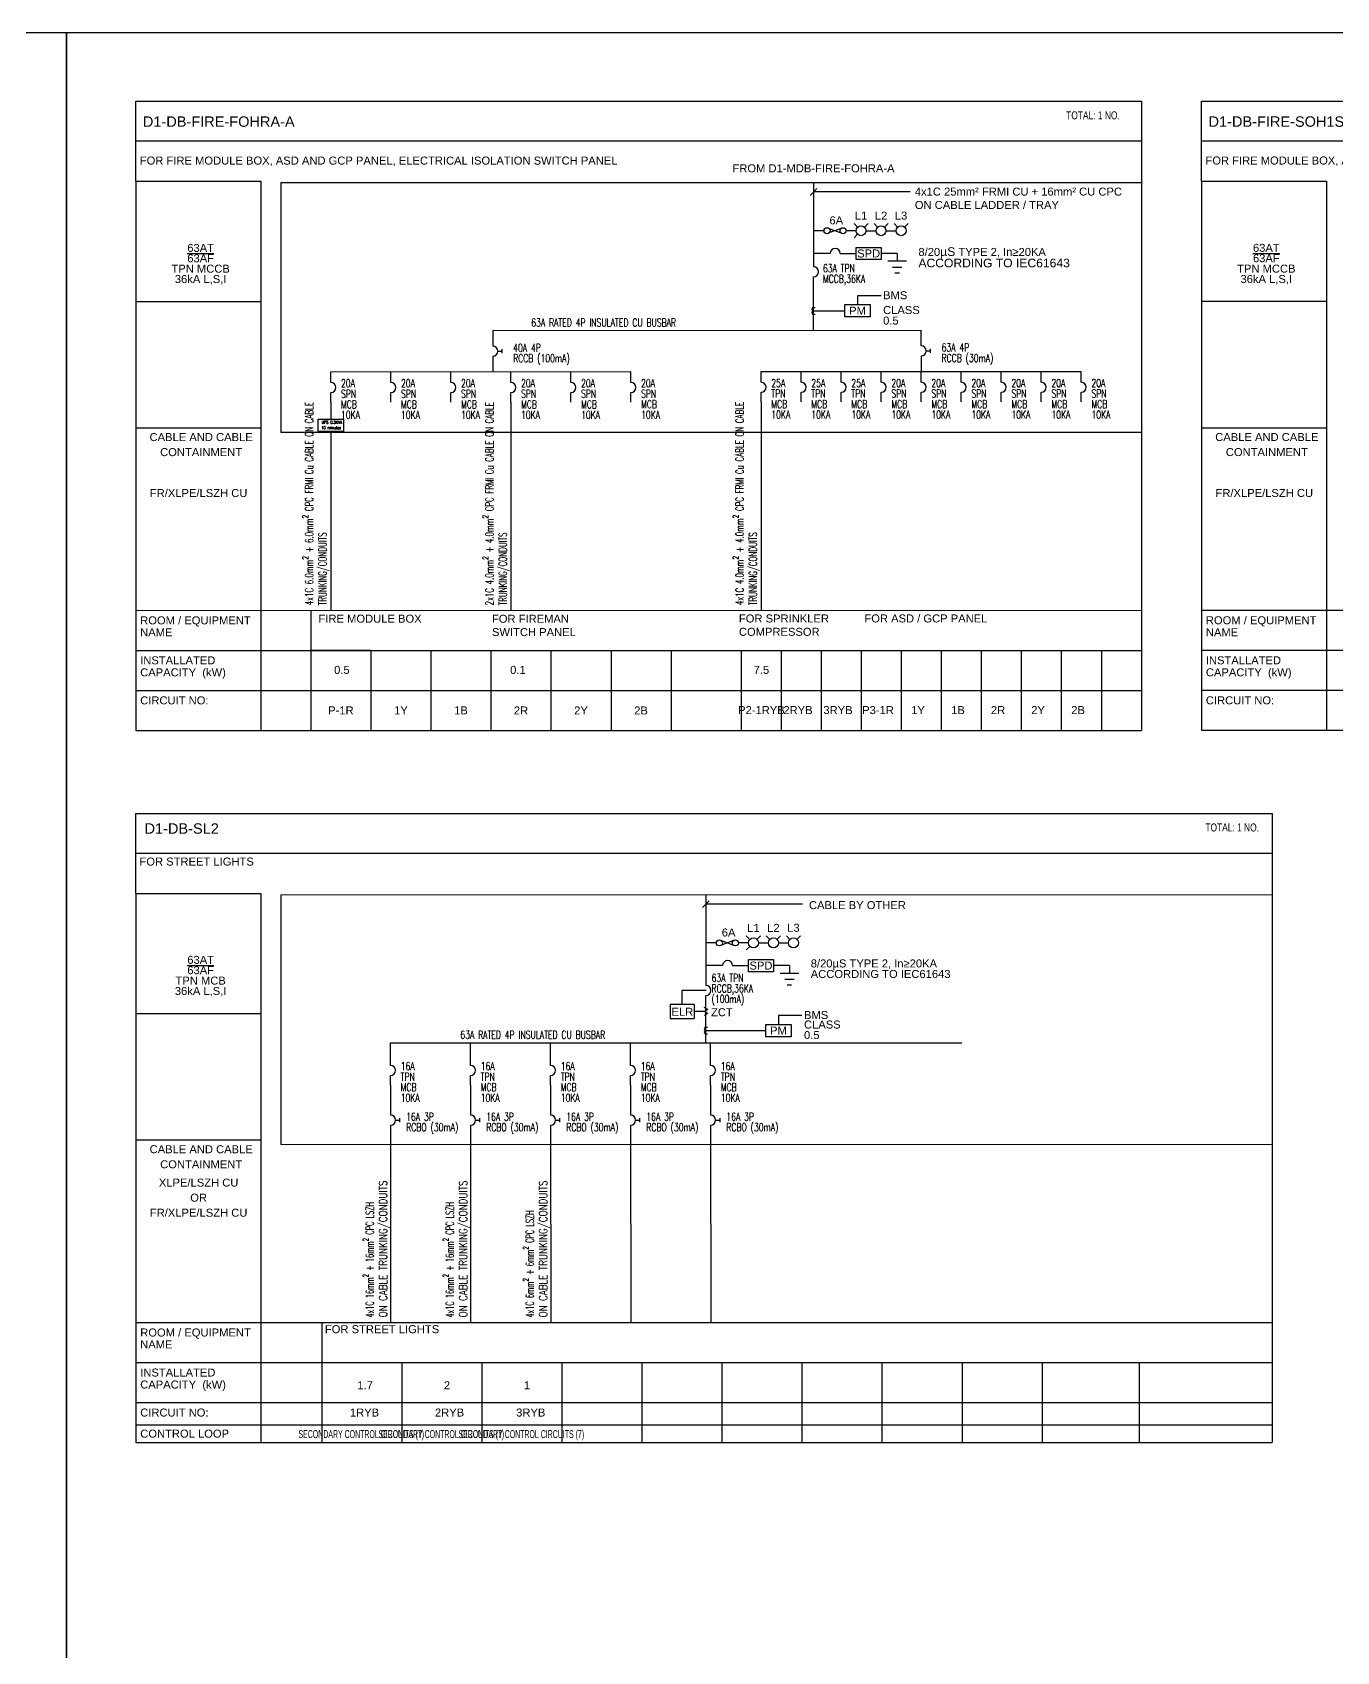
# Model space of a CAD drawing. Header units: inches. Extents: x 155818 to 1515405, y 4999 to 215277.
# Drawn here: x 681343 to 713935, y 174802 to 215277 of the extents above; entities that cross this region are included whole.
import ezdxf
from ezdxf.enums import TextEntityAlignment as Align

# ---------------------------------------------------------------- set-up
doc = ezdxf.new("R2010")
doc.units = ezdxf.units.IN
doc.header["$MEASUREMENT"] = 0
for name, color, linetype in [('-ME-E-Sch DB', 7, 'Continuous'), ('-ME-E-Sch DB_Tx', 7, 'Continuous'), ('-ME-E-Sch Main SLD', 7, 'Continuous'), ('E-_ELEC----_E-', 7, 'Continuous'), ('E_ELEC----_E-', 7, 'Continuous'), ('ELE SHAFT', 1, 'Continuous')]:
    doc.layers.add(name, color=color, linetype=linetype)
doc.styles.add('-ME-Romans', font='romans.shx', dxfattribs={"width": 0.7})
doc.styles.add('-ME_Romans', font='romans.shx', dxfattribs={"width": 0.8})
doc.styles.add('arial', font='arial.ttf')
doc.styles.get("Standard").update_dxf_attribs({"font": 'arial.ttf'})
doc.dimstyles.get("Standard").update_dxf_attribs({"dimtxt": 0.18, "dimasz": 0.18, "dimexe": 0.18, "dimexo": 0.0625, "dimgap": 0.09, "dimtad": 0, "dimtih": 1, "dimtoh": 1, "dimdec": 4, "dimzin": 0, "dimdsep": 46, "dimtxsty": 'Standard', "dimcen": 0.09, "dimadec": 0, "dimazin": 0, "dimtfac": 1, "dimtdec": 4, "dimtofl": 0, "dimtmove": 0, "dimatfit": 3, "dimfxl": 1, "dimtolj": 1, "dimtzin": 0, "dimarcsym": 0})

# ---------------------------------------------------------------- blocks, each defined once
blk = doc.blocks.new('ELEC0302')
at = {"layer": 'E_ELEC----_E-'}
blk.add_arc((0, 0), 250, 270, 90, dxfattribs=at)
blk = doc.blocks.new('COIL_1')
at = {"ltscale": 0.5}
for p, q in [((0, 2.5), (1.2, 2.5)), ((0, -2.5), (1.2, -2.5))]:
    blk.add_line(p, q, dxfattribs=at)
for centre in [(0, 1.3), (0, -1.3)]:
    blk.add_arc(centre, 1.26, 90, 270, dxfattribs=at)
blk = doc.blocks.new('ELEC0327')
for p, q in [((151, 57), (-151, -57)), ((-151, 57), (151, -57))]:
    blk.add_line(p, q)
for centre in [(-200, 0), (200, 0)]:
    blk.add_circle(centre, 75)
blk = doc.blocks.new('ELEC0334')
for p, q in [((-191, 101), (0, 202)), ((-191, 101), (0, 0)), ((-191, -101), (0, 0)), ((-191, -101), (0, -202))]:
    blk.add_line(p, q)
blk = doc.blocks.new('ELEC0303')
at = {"layer": 'E_ELEC----_E-'}
for p, q in [((250, 0), (450, 0)), ((450, 100), (450, -100))]:
    blk.add_line(p, q, dxfattribs=at)
blk.add_arc((0, 0), 250, 270, 90, dxfattribs=at)

msp = doc.modelspace()

# ---------------------------------------------------------------- linework, layer by layer
at = {"layer": '-ME-E-Sch DB', "color": 1}
for p, q in [((683927, 211554), (687051, 211554)), ((683927, 211554), (683927, 197830)), ((687051, 211554), (687052, 197830)), ((687551, 211524), (709056, 211526)), ((687551, 211524), (687551, 205276)), ((700777, 211201), (700950, 211374)), ((700863, 211524), (700863, 209419)), ((703276, 211288), (700864, 211288)), ((710558, 211556), (713682, 211556)), ((710558, 211556), (710558, 197832)), ((713682, 211556), (713683, 197832)), ((701531, 209751), (701926, 209751)), ((702951, 209751), (702556, 209751)), ((702951, 209751), (702951, 209566)), ((702717, 209566), (703186, 209566)), ((702836, 209408), (703072, 209408)), ((702894, 209268), (703008, 209268)), ((700863, 207823), (700863, 209169)), ((683927, 208554), (687051, 208554)), ((710558, 208556), (713682, 208556)), ((692848, 207825), (703554, 207830)), ((692848, 207823), (692848, 207434)), ((703554, 207440), (703554, 207830)), ((688801, 206795), (696301, 206798)), ((699554, 206530), (699554, 206801)), ((699554, 206801), (707554, 206801)), ((688801, 206032), (688801, 206273)), ((688801, 206032), (688801, 205609)), ((690301, 206032), (690301, 206273)), ((691801, 206032), (691801, 206274)), ((693301, 206033), (693301, 206274)), ((693301, 206033), (693303, 200832)), ((694801, 206033), (694801, 206274)), ((696301, 206035), (696301, 206276)), ((699554, 206039), (699554, 206280)), ((699554, 206039), (699556, 200838)), ((700554, 206039), (700554, 206280)), ((701554, 206039), (701554, 206280)), ((702554, 206039), (702554, 206280)), ((703554, 206039), (703554, 206280)), ((704554, 206039), (704554, 206280)), ((705554, 206039), (705554, 206280)), ((706554, 206039), (706554, 206280)), ((707554, 206039), (707554, 206280)), ((683937, 205393), (687057, 205393)), ((709056, 205276), (687551, 205276)), ((688801, 205297), (688803, 200831)), ((710568, 205394), (713688, 205394)), ((683937, 200830), (709056, 200831)), ((688303, 200830), (688303, 197830)), ((710568, 200832), (749687, 200830)), ((683937, 199830), (709056, 199830)), ((689803, 199830), (689803, 197830)), ((691303, 199830), (691303, 197830)), ((692803, 199830), (692803, 197830)), ((694303, 199830), (694303, 197830)), ((695803, 199830), (695803, 197830)), ((697303, 199830), (697303, 197830)), ((699056, 199830), (699056, 197830)), ((700056, 199830), (700056, 197830)), ((701056, 199830), (701056, 197830)), ((702056, 199830), (702056, 197830)), ((703056, 199830), (703056, 197830)), ((704056, 199830), (704056, 197830)), ((705056, 199830), (705056, 197830)), ((706056, 199830), (706056, 197830)), ((707056, 199830), (707056, 197830)), ((708056, 199830), (708056, 197830)), ((709056, 199830), (709056, 197830)), ((710568, 199832), (749687, 199829)), ((683937, 198830), (709056, 198830)), ((710568, 198832), (749687, 198829)), ((683927, 197830), (709056, 197830)), ((710558, 197832), (749687, 197829))]:
    msp.add_line(p, q, dxfattribs=at)
at = {"layer": '-ME-E-Sch DB'}
for p, q in [((683927, 193753), (687052, 193753)), ((683927, 193753), (683927, 180029)), ((687052, 193753), (687052, 180029)), ((687552, 193722), (712328, 193724)), ((687552, 193722), (687552, 187475)), ((698086, 193399), (698259, 193573)), ((698173, 193722), (698173, 191454)), ((700585, 193486), (698173, 193486)), ((698840, 191950), (699236, 191950)), ((700261, 191950), (699865, 191950)), ((700261, 191950), (700261, 191765)), ((700026, 191765), (700496, 191765)), ((700145, 191607), (700381, 191607)), ((700204, 191467), (700317, 191467)), ((698177, 191329), (697582, 191329)), ((697582, 190978), (697582, 191329)), ((698173, 190022), (698173, 191204)), ((683927, 190753), (687052, 190753)), ((697882, 190978), (697282, 190978)), ((697282, 190978), (697282, 190628)), ((697882, 190978), (697882, 190628)), ((698177, 190803), (697882, 190803)), ((697282, 190628), (697882, 190628)), ((690293, 190022), (704572, 190022)), ((692572, 190020), (704572, 190022)), ((693572, 190020), (698173, 190020)), ((690293, 188963), (690293, 189204)), ((692293, 188963), (692293, 189204)), ((694293, 188963), (694293, 189204)), ((696293, 188963), (696293, 189204)), ((698293, 188963), (698293, 189204)), ((690293, 188963), (690293, 188212)), ((692293, 188963), (692293, 188212)), ((694293, 188963), (694293, 188212)), ((696293, 188963), (696293, 188212)), ((698293, 188963), (698293, 188212)), ((690293, 187962), (690295, 183030)), ((692293, 187962), (692295, 183030)), ((694293, 187962), (694295, 183030)), ((696293, 187962), (696295, 183030)), ((698293, 187962), (698295, 183030)), ((683938, 187591), (687057, 187591)), ((712328, 187474), (687552, 187475)), ((683938, 183029), (712328, 183030)), ((688574, 183030), (688574, 180029)), ((683937, 182029), (712328, 182028)), ((690574, 182029), (690574, 180028)), ((692574, 182029), (692574, 180028)), ((694574, 182029), (694574, 180028)), ((696574, 182028), (696574, 180028)), ((698574, 182028), (698574, 180028)), ((698574, 182028), (698574, 180028)), ((700574, 182028), (700574, 180028)), ((702574, 182028), (702574, 180028)), ((704574, 182028), (704574, 180028)), ((706574, 182028), (706574, 180028)), ((709003, 182028), (709003, 180028)), ((712328, 182028), (712328, 180028)), ((683937, 181029), (712328, 181028)), ((683937, 180471), (712328, 180471)), ((683927, 180029), (712328, 180028))]:
    msp.add_line(p, q, dxfattribs=at)
at = {"layer": '-ME-E-Sch DB', "color": 1}
for points in [[(683927, 211554), (683927, 213554), (709056, 213556), (709056, 197830)], [(710558, 211556), (710558, 213556), (749687, 213554), (749687, 197829)], [(709056, 212556), (683927, 212554)], [(749687, 212554), (710558, 212556)], [(701113, 210320), (700863, 210320)], [(701926, 210320), (701676, 210320)], [(701281, 209751), (700863, 209751)], [(700863, 208319), (701648, 208319)], [(692848, 207184), (692848, 206795)], [(703554, 207190), (703554, 206801)], [(688801, 206523), (688801, 206795)], [(690301, 206523), (690301, 206795)], [(691801, 206524), (691801, 206795)], [(693301, 206524), (693301, 206796)], [(694801, 206524), (694801, 206796)], [(696301, 206526), (696301, 206797)], [(700554, 206530), (700554, 206801)], [(701554, 206530), (701554, 206801)], [(702554, 206530), (702554, 206801)], [(703554, 206530), (703554, 206801)], [(704554, 206530), (704554, 206801)], [(705554, 206530), (705554, 206801)], [(706554, 206530), (706554, 206801)], [(707554, 206530), (707554, 206801)]]:
    msp.add_lwpolyline(points, dxfattribs=at)
for points in [[(701926, 209904), (702556, 209904), (702556, 209598), (701926, 209598)], [(701648, 208472), (702278, 208472), (702278, 208166), (701648, 208166)]]:
    msp.add_lwpolyline(points, close=True, dxfattribs=at)
at = {"layer": '-ME-E-Sch DB'}
for points in [[(683927, 193753), (683927, 195753), (712328, 195754), (712328, 180028)], [(712328, 194754), (683927, 194753)], [(698423, 192518), (698173, 192518)], [(699236, 192518), (698986, 192518)], [(698590, 191950), (698173, 191950)], [(698173, 190326), (699672, 190326)], [(690293, 189454), (690293, 190020)], [(692293, 189454), (692293, 190020)], [(694293, 189454), (694293, 190020)], [(696293, 189454), (696293, 190020)], [(698293, 189454), (698293, 190020)]]:
    msp.add_lwpolyline(points, dxfattribs=at)
for points in [[(699236, 192102), (699865, 192102), (699865, 191797), (699236, 191797)], [(699672, 190479), (700302, 190479), (700302, 190173), (699672, 190173)]]:
    msp.add_lwpolyline(points, close=True, dxfattribs=at)
at = {"layer": '-ME-E-Sch Main SLD', "color": 1}
msp.add_line((689803, 199830), (688303, 199830), dxfattribs=at)
msp.add_line((689803, 199830), (688303, 199830), dxfattribs=at)
for points in [[(576918, 215277), (682193, 215277), (682193, 134327), (576918, 134327)], [(682193, 215277), (787468, 215277), (787468, 134327), (682193, 134327)]]:
    msp.add_lwpolyline(points, close=True)
at = {"layer": 'Defpoints'}
for points in [[(576918, 215277), (682193, 215277), (682193, 134327), (576918, 134327)], [(682193, 215277), (787468, 215277), (787468, 134327), (682193, 134327)]]:
    msp.add_lwpolyline(points, close=True, dxfattribs=at)
at = {"layer": 'E-_ELEC----_E-', "color": 1}
for p, q in [((701963, 210408), (701875, 210496)), ((702140, 210408), (702228, 210496)), ((702463, 210408), (702375, 210496)), ((702640, 210408), (702728, 210496)), ((702963, 210408), (702875, 210496)), ((703140, 210408), (703228, 210496)), ((701963, 210231), (701875, 210143)), ((702176, 210320), (702426, 210320)), ((702676, 210320), (702926, 210320))]:
    msp.add_line(p, q, dxfattribs=at)
at = {"layer": 'E-_ELEC----_E-'}
for p, q in [((699272, 192606), (699184, 192695)), ((699449, 192606), (699537, 192695)), ((699772, 192606), (699684, 192695)), ((699949, 192606), (700037, 192695)), ((700272, 192606), (700184, 192695)), ((700449, 192606), (700537, 192695)), ((699272, 192430), (699184, 192341)), ((699486, 192518), (699736, 192518)), ((699986, 192518), (700236, 192518))]:
    msp.add_line(p, q, dxfattribs=at)
at = {"layer": 'E-_ELEC----_E-', "color": 1}
for centre in [(702051, 210320), (702551, 210320), (703051, 210320)]:
    msp.add_circle(centre, 125, dxfattribs=at)
at = {"layer": 'E-_ELEC----_E-'}
for centre in [(699361, 192518), (699861, 192518), (700361, 192518)]:
    msp.add_circle(centre, 125, dxfattribs=at)
at = {"layer": 'ELE SHAFT', "color": 1}
msp.add_lwpolyline([(688487, 205609), (689115, 205609), (689115, 205297), (688487, 205297)], close=True, dxfattribs=at)

# ---------------------------------------------------------------- block references
at = {"layer": '-ME-E-Sch DB', "color": 1}
msp.add_blockref('ELEC0327', (701401, 210320), dxfattribs=at)
at = {"layer": '-ME-E-Sch DB', "color": 1, "xscale": 0.5, "yscale": 0.5, "zscale": 0.5, "rotation": 90}
msp.add_blockref('ELEC0302', (701406, 209751), dxfattribs=at)
at = {"layer": '-ME-E-Sch DB', "color": 1}
for name, p, xscale, yscale, zscale in [('ELEC0302', (700863, 209294), 0.5, 0.5, 0.5), ('COIL_1', (700863, 208319), 33.333333, 33.333333, 33.333333), ('ELEC0303', (692848, 207309), 0.5, 0.5, 0.5), ('ELEC0303', (703554, 207315), 0.5, 0.5, 0.5), ('ELEC0302', (688801, 206398), 0.5, 0.5, 0.5), ('ELEC0302', (690301, 206398), 0.5, 0.5, 0.5), ('ELEC0302', (691801, 206399), 0.5, 0.5, 0.5), ('ELEC0302', (693301, 206399), 0.5, 0.5, 0.5), ('ELEC0302', (694801, 206399), 0.5, 0.5, 0.5), ('ELEC0302', (696301, 206401), 0.5, 0.5, 0.5), ('ELEC0302', (699554, 206405), 0.5, 0.5, 0.5), ('ELEC0302', (700554, 206405), 0.5, 0.5, 0.5), ('ELEC0302', (701554, 206405), 0.5, 0.5, 0.5), ('ELEC0302', (702554, 206405), 0.5, 0.5, 0.5), ('ELEC0302', (703554, 206405), 0.5, 0.5, 0.5), ('ELEC0302', (704554, 206405), 0.5, 0.5, 0.5), ('ELEC0302', (705554, 206405), 0.5, 0.5, 0.5), ('ELEC0302', (706554, 206405), 0.5, 0.5, 0.5), ('ELEC0302', (707554, 206405), 0.5, 0.5, 0.5)]:
    msp.add_blockref(name, p, dxfattribs=dict(at, xscale=xscale, yscale=yscale, zscale=zscale))
at = {"layer": '-ME-E-Sch DB'}
msp.add_blockref('ELEC0327', (698711, 192518), dxfattribs=at)
at = {"layer": '-ME-E-Sch DB', "xscale": 0.5, "yscale": 0.5, "zscale": 0.5}
for name, p, rotation in [('ELEC0302', (698715, 191950), 90), ('ELEC0334', (698129, 190803), 180)]:
    msp.add_blockref(name, p, dxfattribs=dict(at, rotation=rotation))
at = {"layer": '-ME-E-Sch DB'}
for name, p, xscale, yscale, zscale in [('ELEC0302', (698173, 191329), 0.5, 0.5, 0.5), ('COIL_1', (698173, 190326), 33.333333, 33.333333, 33.333333), ('ELEC0302', (690293, 189329), 0.5, 0.5, 0.5), ('ELEC0302', (692293, 189329), 0.5, 0.5, 0.5), ('ELEC0302', (694293, 189329), 0.5, 0.5, 0.5), ('ELEC0302', (696293, 189329), 0.5, 0.5, 0.5), ('ELEC0302', (698293, 189329), 0.5, 0.5, 0.5), ('ELEC0303', (690293, 188087), 0.5, 0.5, 0.5), ('ELEC0303', (692293, 188087), 0.5, 0.5, 0.5), ('ELEC0303', (694293, 188087), 0.5, 0.5, 0.5), ('ELEC0303', (696293, 188087), 0.5, 0.5, 0.5), ('ELEC0303', (698293, 188087), 0.5, 0.5, 0.5)]:
    msp.add_blockref(name, p, dxfattribs=dict(at, xscale=xscale, yscale=yscale, zscale=zscale))

# ---------------------------------------------------------------- texts
at = {"layer": '-ME-E-Sch DB', "color": 1}
for s, p in [('SPD', (702241, 209751)), ('PM', (701963, 208319))]:
    msp.add_text(s, height=200, dxfattribs=at).set_placement(p, align=Align.MIDDLE_CENTER)
at = {"layer": '-ME-E-Sch DB', "color": 1, "style": '-ME-Romans', "width": 0.7}
for s, p in [('10 minutes', (688562, 205357)), ('UPS 0.5KVA', (688570, 205495))]:
    msp.add_text(s, height=75, dxfattribs=at).set_placement(p)
at = {"layer": '-ME-E-Sch DB'}
for s, p in [('SPD', (699550, 191950)), ('PM', (699987, 190326))]:
    msp.add_text(s, height=200, dxfattribs=at).set_placement(p, align=Align.MIDDLE_CENTER)
at = {"layer": '-ME-E-Sch DB', "style": 'arial'}
msp.add_text('ELR', height=200, dxfattribs=at).set_placement((697315, 190695))
at = {"layer": '-ME-E-Sch DB', "color": 1, "insert": (703395, 211397), "char_height": 200, "width": 8064.47, "attachment_point": 1}
msp.add_mtext('4x1C 25mm² FRMI CU + 16mm² CU CPC\\PON CABLE LADDER / TRAY', dxfattribs=at)
at = {"layer": '-ME-E-Sch DB', "color": 1, "char_height": 200, "attachment_point": 1, "line_spacing_factor": 0.789273}
for s, insert, width in [('6A', (701262, 210679), 921.41), ('BMS', (702602, 208807), 737.13), ('CLASS 0.5', (702602, 208437), 737.13)]:
    msp.add_mtext(s, dxfattribs=dict(at, insert=insert, width=width))
at = {"layer": '-ME-E-Sch DB', "color": 1, "char_height": 200, "attachment_point": 1, "line_spacing_factor": 0.789273, "style": '-ME-Romans'}
for s, insert, width in [('{\\W1;\\fArial|b0|i0|c0|p34;8/20\\H1.08333x;µS\\H0.92308x; TYPE 2, In≥20KA \\P\\H1.08333x;ACCORDING TO IEC61643}', (703485, 209906), 6030.79), ('63A RATED 4P INSULATED CU BUSBAR', (693810, 208123), 6030.79), ('40A 4P\\PRCCB (100mA)', (693358, 207494), 2497.13), ('63A 4P\\PRCCB (30mA)', (704064, 207501), 2497.13)]:
    msp.add_mtext(s, dxfattribs=dict(at, insert=insert, width=width))
at = {"layer": '-ME-E-Sch DB', "insert": (700750, 193562), "char_height": 200, "width": 8064.47, "attachment_point": 1}
msp.add_mtext('CABLE BY OTHER', dxfattribs=at)
at = {"layer": '-ME-E-Sch DB', "char_height": 200, "attachment_point": 1, "line_spacing_factor": 0.789273}
for s, insert, width in [('6A', (698571, 192877), 921.41), ('BMS', (700626, 190814), 737.13), ('CLASS 0.5', (700626, 190577), 737.13)]:
    msp.add_mtext(s, dxfattribs=dict(at, insert=insert, width=width))
at = {"layer": '-ME-E-Sch DB', "char_height": 200, "attachment_point": 1, "line_spacing_factor": 0.789273, "style": '-ME-Romans'}
for s, insert, width in [('{\\W1;\\fArial|b0|i0|c0|p34;8/20µS TYPE 2, In≥20KA \\PACCORDING TO IEC61643}', (700794, 192104), 6030.79), ('63A RATED 4P INSULATED CU BUSBAR', (692038, 190322), 12030.79), ('16A 3P\\PRCBO (30mA)', (690685, 188273), 4997.15), ('16A 3P\\PRCBO (30mA)', (692685, 188273), 4997.15), ('16A 3P\\PRCBO (30mA)', (694685, 188273), 4997.15), ('16A 3P\\PRCBO (30mA)', (696685, 188273), 4997.15), ('16A 3P\\PRCBO (30mA)', (698685, 188273), 4997.15)]:
    msp.add_mtext(s, dxfattribs=dict(at, insert=insert, width=width))
at = {"layer": '-ME-E-Sch DB', "insert": (698302, 190783), "char_height": 200, "width": 773.59, "attachment_point": 4, "style": 'arial'}
msp.add_mtext('\\pxsm0.8,ql;ZCT', dxfattribs=at)
at = {"layer": '-ME-E-Sch DB_Tx', "color": 1, "width": 0.75}
msp.add_text('TOTAL: 1 NO.', height=200, dxfattribs=at).set_placement((707178, 213204), align=Align.MIDDLE_LEFT)
at = {"layer": '-ME-E-Sch DB_Tx', "color": 1}
for s, p in [('D1-DB-FIRE-FOHRA-A ', (684104, 212917)), ('D1-DB-FIRE-SOH1SRA-A ', (710735, 212918))]:
    msp.add_text(s, height=260, dxfattribs=at).set_placement(p)
for s, p in [('ROOM / EQUIPMENT ', (684037, 200580)), ('NAME', (684037, 200280)), ('ROOM / EQUIPMENT ', (710668, 200582)), ('NAME', (710668, 200282)), ('INSTALLATED ', (684037, 199580)), ('INSTALLATED ', (710668, 199581)), ('CAPACITY  (kW)', (684037, 199280)), ('CAPACITY  (kW)', (710668, 199281)), ('CIRCUIT NO:', (684037, 198580)), ('CIRCUIT NO:', (710668, 198581))]:
    msp.add_text(s, height=200, dxfattribs=at).set_placement(p, align=Align.MIDDLE_LEFT)
for s, p in [('0.5', (689077, 199342)), ('0.1', (693476, 199342)), ('7.5', (699561, 199342)), ('P-1R', (689053, 198330)), ('1Y', (690553, 198330)), ('1B', (692053, 198330)), ('2R', (693553, 198327)), ('2Y', (695053, 198327)), ('2B', (696553, 198327)), ('P2-1RYB', (699561, 198337)), ('2RYB', (700475, 198337)), ('3RYB', (701475, 198337)), ('P3-1R', (702475, 198337)), ('1Y', (703475, 198337)), ('1B', (704475, 198337)), ('2R', (705475, 198337)), ('2Y', (706475, 198337)), ('2B', (707475, 198337))]:
    msp.add_text(s, height=200, dxfattribs=at).set_placement(p, align=Align.MIDDLE_CENTER)
at = {"layer": '-ME-E-Sch DB_Tx'}
msp.add_text('D1-DB-SL2', height=260, dxfattribs=at).set_placement((684146, 195247))
at = {"layer": '-ME-E-Sch DB_Tx', "width": 0.75}
msp.add_text('TOTAL: 1 NO.', height=200, dxfattribs=at).set_placement((710657, 195403), align=Align.MIDDLE_LEFT)
at = {"layer": '-ME-E-Sch DB_Tx'}
for s, p in [('ROOM / EQUIPMENT ', (684038, 182779)), ('NAME', (684038, 182479)), ('INSTALLATED ', (684038, 181778)), ('CAPACITY  (kW)', (684038, 181478)), ('1.7', (689464, 181460)), ('2', (691626, 181460)), ('1', (693626, 181460)), ('CIRCUIT NO:', (684038, 180778)), ('1RYB', (689278, 180778)), ('2RYB', (691403, 180778)), ('3RYB', (693432, 180778)), ('CONTROL LOOP', (684038, 180251))]:
    msp.add_text(s, height=200, dxfattribs=at).set_placement(p, align=Align.MIDDLE_LEFT)
at = {"layer": '-ME-E-Sch DB_Tx', "width": 0.5}
for p in [(689562, 180140), (691562, 180140), (693562, 180140)]:
    msp.add_text('SECONDARY CONTROL CIRCUITS (7)', height=200, dxfattribs=at).set_placement(p, align=Align.CENTER)
at = {"layer": '-ME-E-Sch DB_Tx', "color": 1, "char_height": 200}
for s, insert, width, attachment_point in [('FOR FIRE MODULE BOX, ASD AND GCP PANEL, ELECTRICAL ISOLATION SWITCH PANEL', (684027, 212054), 64987.82, 4), ('FOR FIRE MODULE BOX, ASD AND GCP PANEL, ELECTRICAL ISOLATION SWITCH PANEL', (710658, 212056), 64987.82, 4), ('FROM D1-MDB-FIRE-FOHRA-A ', (700863, 211878), 9037.73, 5), ('FIRE MODULE BOX', (688493, 200722), 6520.24, 1), ('FOR FIREMAN \\PSWITCH PANEL', (692828, 200720), 6520.24, 1), ('FOR SPRINKLER\\PCOMPRESSOR', (698999, 200727), 6520.24, 1), ('FOR ASD / GCP PANEL ', (702135, 200728), 8875.03, 1)]:
    msp.add_mtext(s, dxfattribs=dict(at, insert=insert, width=width, attachment_point=attachment_point))
at = {"layer": '-ME-E-Sch DB_Tx', "color": 1, "char_height": 200, "width": 4377.18}
for s, insert, attachment_point, line_spacing_factor in [('\\pxsa0.78,qc;{\\L63AT\\P}63AF\\P\\ps*;TPN MCCB\\P36kA L,S,I ', (683359, 209990), 1, 0.778039), ('\\pxsa0.78,qc;{\\L63AT\\P}63AF\\P\\ps*;TPN MCCB\\P36kA L,S,I ', (709990, 209991), 1, 0.778039), ('\\pxqc;CABLE AND CABLE \\PCONTAINMENT', (685560, 204972), 5, 1.128527), ('\\pxqc;CABLE AND CABLE \\PCONTAINMENT', (712191, 204973), 5, 1.128527), ('\\pxqc;\\PFR/XLPE/LSZH CU', (685497, 203949), 5, 1.128527), ('\\pxqc;\\PFR/XLPE/LSZH CU', (712128, 203951), 5, 1.128527)]:
    msp.add_mtext(s, dxfattribs=dict(at, insert=insert, attachment_point=attachment_point, line_spacing_factor=line_spacing_factor))
at = {"layer": '-ME-E-Sch DB_Tx', "color": 1, "char_height": 200, "attachment_point": 1, "line_spacing_factor": 0.789273, "style": '-ME-Romans'}
for s, insert, width in [('63A TPN  MCCB,36KA', (701099, 209480), 1181.82), ('20A\\PSPN  MCB\\P10KA', (689055, 206605), 460.71), ('20A\\PSPN\\PMCB\\P10KA', (690555, 206605), 460.71), ('20A\\PSPN MCB\\P10KA', (692055, 206606), 460.71), ('20A\\PSPN  MCB\\P10KA', (693555, 206606), 460.71), ('20A\\PSPN  MCB\\P10KA', (695055, 206606), 460.71), ('20A\\PSPN  MCB\\P10KA', (696555, 206608), 460.71), ('25A\\PTPN  MCB\\P10KA', (699809, 206612), 458.74), ('25A\\PTPN  MCB\\P10KA', (700809, 206612), 458.74), ('25A\\PTPN  MCB\\P10KA', (701809, 206612), 458.74), ('20A\\PSPN  MCB\\P10KA', (702809, 206612), 458.74), ('20A\\PSPN  MCB\\P10KA', (703809, 206612), 458.74), ('20A\\PSPN  MCB\\P10KA', (704809, 206612), 458.74), ('20A\\PSPN  MCB\\P10KA', (705809, 206612), 458.74), ('20A\\PSPN  MCB\\P10KA', (706809, 206612), 458.74), ('20A\\PSPN  MCB\\P10KA', (707809, 206612), 458.74)]:
    msp.add_mtext(s, dxfattribs=dict(at, insert=insert, width=width))
at = {"layer": '-ME-E-Sch DB_Tx', "color": 1, "char_height": 200, "width": 4536.02, "attachment_point": 1, "rotation": 90, "style": '-ME_Romans'}
for s, insert in [('\\A1;{\\W0.65;4x1C 6.0mm{\\H0.7x;\\S2^ ;} + 6.0mm{\\H0.7x;\\S2^ ;} CPC FRMI Cu CABLE ON CABLE TRUNKING/CONDUITS}', (688092, 200957)), ('\\A1;{\\W0.65;2x1C 4.0mm{\\H0.7x;\\S2^ ;} + 4.0mm{\\H0.7x;\\S2^ ;} CPC FRMI Cu CABLE ON CABLE TRUNKING/CONDUITS}', (692596, 200954)), ('\\A1;{\\W0.65;4x1C 4.0mm{\\H0.7x;\\S2^ ;} + 4.0mm{\\H0.7x;\\S2^ ;} CPC FRMI Cu CABLE ON CABLE TRUNKING/CONDUITS}', (698849, 200960))]:
    msp.add_mtext(s, dxfattribs=dict(at, insert=insert))
at = {"layer": '-ME-E-Sch DB_Tx', "char_height": 200}
for insert, width, attachment_point in [((684020, 194549), 52987.84, 4), ((688653, 182962), 6520.24, 1)]:
    msp.add_mtext('{\\C7;FOR }STREET LIGHTS', dxfattribs=dict(at, insert=insert, width=width, attachment_point=attachment_point))
at = {"layer": '-ME-E-Sch DB_Tx', "char_height": 200, "width": 4377.18}
for s, insert, attachment_point, line_spacing_factor in [('\\pxsa0.78,qc;{\\L63AT\\P}63AF\\P\\ps*;TPN MCB\\P36kA L,S,I ', (683359, 192194), 1, 0.778039), ('\\pxqc;CABLE AND CABLE \\PCONTAINMENT', (685561, 187170), 5, 1.128527), ('\\pxqc;XLPE/LSZH CU\\POR\\PFR/XLPE/LSZH CU', (685497, 186148), 5, 1.128527)]:
    msp.add_mtext(s, dxfattribs=dict(at, insert=insert, attachment_point=attachment_point, line_spacing_factor=line_spacing_factor))
at = {"layer": '-ME-E-Sch DB_Tx', "char_height": 200, "attachment_point": 1, "line_spacing_factor": 0.789273, "style": '-ME-Romans'}
for s, insert, width in [('63A TPN  RCCB,36KA  (100mA)', (698316, 191742), 1230.71), ('16A\\PTPN  MCB\\P10KA', (690547, 189536), 460.71), ('16A\\PTPN  MCB\\P10KA', (692547, 189536), 460.71), ('16A\\PTPN  MCB\\P10KA', (694547, 189536), 460.71), ('16A\\PTPN  MCB\\P10KA', (696547, 189536), 460.71), ('16A\\PTPN  MCB\\P10KA', (698547, 189536), 460.71)]:
    msp.add_mtext(s, dxfattribs=dict(at, insert=insert, width=width))
at = {"layer": '-ME-E-Sch DB_Tx', "char_height": 200, "width": 4768.08, "attachment_point": 1, "rotation": 90, "style": '-ME_Romans'}
for s, insert in [('\\A1;{\\W0.6;\\C7;4x1C 16mm{\\H0.7x;\\S2^ ;}\\H0.999999x; + 16mm\\H1.000001x;{\\H0.699999x;\\S2^ ;}\\H0.999998x; CPC LSZH\\P}ON CABLE TRUNKING/CONDUITS', (689604, 183156)), ('\\A1;{\\W0.6;\\C7;4x1C 16mm{\\H0.7x;\\S2^ ;}\\H0.999999x; + 16mm\\H1.000001x;{\\H0.699999x;\\S2^ ;}\\H0.999998x; CPC LSZH\\P}ON CABLE TRUNKING/CONDUITS', (691604, 183156)), ('\\A1;{\\W0.6;\\C7;4x1C 6mm{\\H0.7x;\\S2^ ;}\\H0.999999x; + 6mm\\H1.000001x;{\\H0.699999x;\\S2^ ;}\\H0.999998x; CPC LSZH\\P}ON CABLE TRUNKING/CONDUITS', (693604, 183156))]:
    msp.add_mtext(s, dxfattribs=dict(at, insert=insert))
at = {"layer": 'E-_ELEC----_E-', "color": 1, "ltscale": 10, "char_height": 200, "width": 200, "attachment_point": 8, "style": 'arial'}
for s, insert in [('\\pxqc;L1', (702051, 210595)), ('\\pxqc;L2', (702551, 210595)), ('\\pxqc;L3', (703051, 210595))]:
    msp.add_mtext(s, dxfattribs=dict(at, insert=insert))
at = {"layer": 'E-_ELEC----_E-', "color": 7, "ltscale": 10, "char_height": 200, "width": 200, "attachment_point": 8, "style": 'arial'}
for s, insert in [('\\pxqc;L1', (699361, 192793)), ('\\pxqc;L2', (699861, 192793)), ('\\pxqc;L3', (700361, 192793))]:
    msp.add_mtext(s, dxfattribs=dict(at, insert=insert))

# ---------------------------------------------------------------- leaders
at = {"layer": '-ME-E-Sch DB', "color": 1}
msp.add_leader([(702551, 208692), (701965, 208692), (701965, 208472)], dimstyle='Standard', dxfattribs=at)
at = {"layer": '-ME-E-Sch DB'}
msp.add_leader([(700575, 190699), (699990, 190699), (699990, 190479)], dimstyle='Standard', dxfattribs=at)

doc.saveas('drawing.dxf')
